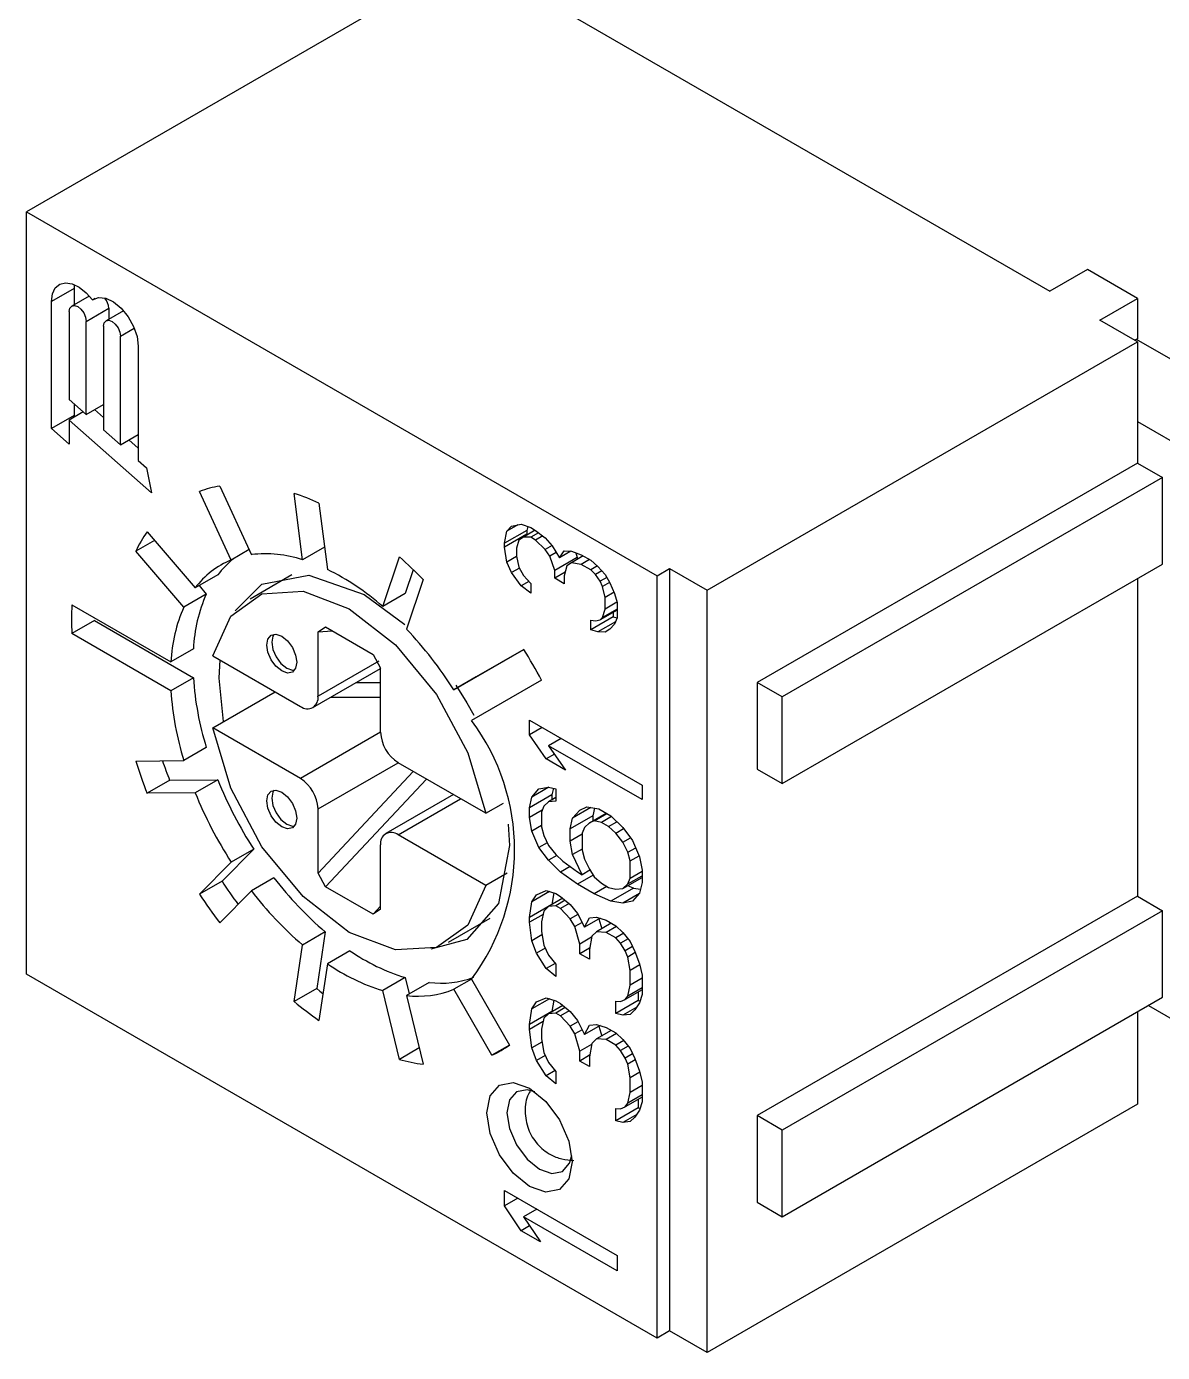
# Model space of a CAD drawing. Header units: millimetres. Extents: x 461 to 1302, y 117 to 711.
# Drawn here: x 934.64 to 950.95, y 306.52 to 325.57 of the extents above; entities that cross this region are included whole.
import ezdxf

# ---------------------------------------------------------------- set-up
doc = ezdxf.new("R2010")
doc.units = ezdxf.units.MM
doc.layers.get('0').update_dxf_attribs({"lineweight": 50})

msp = doc.modelspace()

# ---------------------------------------------------------------- linework, layer by layer
at = {"color": 7, "linetype": 'Continuous', "lineweight": 25}
for p, q in [((941.542, 326.887), (934.645, 322.905)), ((941.721, 326.161), (949.336, 321.765)), ((934.645, 322.905), (943.697, 317.679)), ((934.645, 311.954), (934.645, 322.905)), ((949.875, 322.076), (949.336, 321.765)), ((950.594, 321.661), (949.875, 322.076)), ((935.327, 321.806), (935.004, 321.619)), ((935.545, 321.696), (935.294, 321.551)), ((935.33, 321.861), (935.327, 321.806)), ((935.327, 321.806), (935.327, 321.57)), ((935.004, 319.794), (935.004, 321.619)), ((935.501, 321.332), (935.824, 321.519)), ((935.625, 321.66), (935.59, 321.64)), ((935.824, 321.519), (935.824, 321.361)), ((950.055, 321.35), (950.594, 321.661)), ((950.594, 321.661), (950.594, 321.08)), ((935.258, 321.473), (935.258, 320.211)), ((935.501, 319.995), (935.501, 321.332)), ((936.038, 321.484), (935.787, 321.339)), ((950.594, 321.039), (950.055, 321.35)), ((935.751, 321.261), (935.751, 319.773)), ((935.994, 319.558), (935.994, 321.121)), ((936.248, 320.974), (936.248, 319.333)), ((944.415, 317.472), (950.594, 321.039)), ((950.594, 321.08), (950.558, 321.06)), ((952.895, 319.737), (950.581, 321.073)), ((950.594, 321.039), (950.594, 319.297)), ((935.258, 320.211), (935.501, 319.995)), ((935.327, 319.981), (935.004, 319.794)), ((935.46, 320.032), (935.258, 319.915)), ((935.327, 320.149), (935.327, 319.981)), ((935.327, 319.981), (935.345, 319.965)), ((935.501, 319.995), (935.751, 320.14)), ((935.622, 320.066), (935.751, 319.951)), ((935.258, 319.569), (935.004, 319.794)), ((935.258, 319.915), (935.258, 319.569)), ((936.441, 318.867), (935.258, 319.915)), ((950.594, 319.892), (952.387, 318.857)), ((935.751, 319.773), (935.994, 319.558)), ((935.994, 319.558), (936.248, 319.705)), ((936.115, 319.628), (936.248, 319.51)), ((936.248, 319.333), (936.367, 319.228)), ((936.367, 319.228), (936.441, 318.867)), ((950.594, 319.297), (945.134, 316.145)), ((950.594, 319.297), (950.953, 319.089)), ((950.953, 319.089), (945.493, 315.937)), ((950.953, 317.845), (950.953, 319.089)), ((937.583, 317.904), (937.128, 318.89)), ((937.419, 318.966), (937.874, 317.98)), ((938.609, 317.907), (938.488, 318.86)), ((938.843, 318.72), (938.964, 317.768)), ((936.376, 318.307), (937.066, 317.503)), ((941.829, 318.33), (941.506, 318.144)), ((941.506, 318.144), (941.54, 318.318)), ((941.829, 318.275), (941.506, 318.088)), ((941.699, 318.41), (941.54, 318.318)), ((941.54, 318.318), (941.609, 318.389)), ((941.609, 318.389), (941.746, 318.42)), ((941.746, 318.42), (941.884, 318.369)), ((941.949, 318.331), (941.781, 318.234)), ((941.84, 318.385), (941.829, 318.33)), ((941.829, 318.33), (941.829, 318.275)), ((941.829, 318.275), (941.831, 318.263)), ((941.884, 318.369), (941.953, 318.329)), ((941.996, 318.295), (941.884, 318.23)), ((941.953, 318.329), (942.09, 318.222)), ((936.48, 318.186), (936.213, 318.032)), ((938.923, 318.089), (938.609, 317.907)), ((941.506, 318.088), (941.506, 318.144)), ((941.54, 317.874), (941.506, 318.088)), ((941.712, 318.191), (941.678, 318.072)), ((941.678, 318.072), (941.678, 317.961)), ((941.781, 318.234), (941.712, 318.191)), ((941.884, 318.23), (941.781, 318.234)), ((941.953, 318.19), (941.884, 318.23)), ((942.055, 318.249), (941.953, 318.19)), ((942.09, 318.056), (941.953, 318.19)), ((942.09, 318.222), (942.193, 318.107)), ((942.189, 318.112), (942.09, 318.056)), ((942.193, 318.107), (942.297, 317.936)), ((936.903, 317.228), (936.213, 318.032)), ((937.84, 318.053), (937.583, 317.904)), ((939.758, 317.237), (939.997, 317.949)), ((941.679, 317.955), (941.54, 317.874)), ((941.609, 317.724), (941.54, 317.874)), ((941.678, 317.961), (941.712, 317.803)), ((942.159, 317.96), (942.09, 318.056)), ((942.25, 318.013), (942.159, 317.96)), ((942.228, 317.754), (942.159, 317.96)), ((942.551, 317.941), (942.228, 317.754)), ((942.297, 317.936), (942.365, 318.035)), ((942.461, 318.032), (942.297, 317.936)), ((942.365, 318.035), (942.469, 318.031)), ((942.469, 318.031), (942.606, 317.98)), ((942.637, 317.962), (942.469, 317.865)), ((942.529, 318.009), (942.551, 317.941)), ((942.551, 317.941), (942.551, 317.913)), ((942.606, 317.98), (942.744, 317.9)), ((942.726, 317.91), (942.606, 317.841)), ((942.744, 317.9), (942.847, 317.813)), ((937.389, 317.69), (937.066, 317.503)), ((938.455, 317.689), (937.856, 317.343)), ((940.196, 317.765), (940.082, 317.424)), ((941.72, 317.788), (941.609, 317.724)), ((941.746, 317.534), (941.609, 317.724)), ((941.712, 317.803), (941.781, 317.68)), ((941.781, 317.68), (941.884, 317.565)), ((942.228, 317.644), (942.228, 317.754)), ((942.378, 317.731), (942.228, 317.644)), ((942.4, 317.821), (942.365, 317.675)), ((942.469, 317.865), (942.4, 317.821)), ((942.606, 317.841), (942.469, 317.865)), ((942.744, 317.762), (942.606, 317.841)), ((942.841, 317.818), (942.744, 317.762)), ((942.813, 317.694), (942.744, 317.762)), ((942.905, 317.748), (942.813, 317.694)), ((942.881, 317.599), (942.813, 317.694)), ((942.847, 317.813), (942.95, 317.698)), ((942.95, 317.698), (943.019, 317.575)), ((943.697, 317.679), (943.876, 317.783)), ((943.697, 306.729), (943.697, 317.679)), ((943.876, 317.783), (944.415, 317.472)), ((943.876, 317.783), (943.876, 306.832)), ((945.493, 314.693), (950.953, 317.845)), ((937.122, 317.536), (937.226, 317.415)), ((940.339, 317.623), (940.1, 316.912)), ((941.856, 317.597), (941.746, 317.534)), ((941.884, 317.426), (941.746, 317.534)), ((941.884, 317.565), (941.884, 317.426)), ((942.365, 317.564), (942.228, 317.644)), ((942.365, 317.675), (942.365, 317.564)), ((942.975, 317.653), (942.881, 317.599)), ((942.916, 317.524), (942.881, 317.599)), ((943.015, 317.581), (942.916, 317.524)), ((942.95, 317.365), (942.916, 317.524)), ((943.019, 317.575), (943.088, 317.424)), ((950.594, 317.638), (950.594, 313.075)), ((937.226, 317.415), (936.903, 317.228)), ((940.082, 317.424), (939.758, 317.237)), ((943.08, 317.44), (942.95, 317.365)), ((942.95, 317.199), (942.95, 317.365)), ((943.088, 317.424), (943.122, 317.294)), ((944.415, 306.521), (944.415, 317.472)), ((935.295, 317.262), (936.717, 316.441)), ((943.122, 317.184), (942.881, 317.045)), ((942.916, 317.08), (942.95, 317.199)), ((943.122, 317.199), (942.916, 317.08)), ((943.121, 317.298), (942.95, 317.199)), ((943.067, 317.152), (943.067, 317.089)), ((943.122, 317.294), (943.122, 317.072)), ((935.619, 317.033), (935.295, 316.847)), ((935.619, 317.033), (937.04, 316.213)), ((938.83, 316.87), (938.937, 316.943)), ((938.937, 316.943), (939.62, 316.549)), ((943.067, 317.089), (942.744, 316.902)), ((942.744, 317.041), (942.813, 317.029)), ((942.744, 316.902), (942.744, 317.041)), ((942.813, 317.029), (942.881, 317.045)), ((943.101, 317.017), (942.847, 316.87)), ((942.881, 317.045), (942.916, 317.08)), ((943.088, 316.981), (943.019, 316.91)), ((943.067, 317.089), (943.122, 317.072)), ((943.122, 317.072), (943.088, 316.981)), ((936.717, 316.026), (935.295, 316.847)), ((938.83, 315.947), (938.83, 316.87)), ((942.847, 316.87), (942.744, 316.902)), ((942.95, 316.866), (942.847, 316.87)), ((943.019, 316.91), (942.95, 316.866)), ((937.04, 316.628), (936.717, 316.441)), ((939.62, 316.549), (939.728, 316.351)), ((940.779, 316.039), (941.784, 316.619)), ((941.784, 316.619), (941.102, 316.226)), ((937.318, 316.53), (938.578, 315.802)), ((939.728, 315.429), (939.728, 316.351)), ((937.04, 316.213), (936.717, 316.026)), ((938.756, 315.784), (939.728, 316.345)), ((941.102, 316.226), (940.779, 316.039)), ((942.038, 316.179), (941.033, 315.599)), ((937.318, 315.493), (938.216, 316.011)), ((945.134, 316.145), (945.134, 314.9)), ((945.493, 315.937), (945.134, 316.145)), ((939.011, 315.932), (939.728, 315.932)), ((945.493, 314.693), (945.493, 315.937)), ((941.865, 315.605), (943.481, 314.672)), ((941.865, 315.395), (941.865, 315.605)), ((938.578, 314.765), (937.318, 315.493)), ((942.047, 315.5), (941.865, 315.395)), ((942.106, 315.046), (941.865, 315.395)), ((937.226, 315.211), (936.903, 315.025)), ((942.322, 315.341), (942.14, 315.236)), ((942.14, 315.236), (942.381, 314.887)), ((943.481, 314.462), (942.14, 315.236)), ((936.213, 315.017), (936.903, 315.025)), ((942.224, 315.115), (942.106, 315.046)), ((942.381, 314.887), (942.106, 315.046)), ((941.239, 314.266), (939.979, 314.993)), ((945.134, 314.9), (945.493, 314.693)), ((936.7, 314.74), (936.376, 314.553)), ((936.7, 314.74), (937.389, 314.747)), ((937.389, 314.747), (937.066, 314.561)), ((942.142, 314.641), (941.899, 314.5)), ((942.002, 314.616), (942.14, 314.641)), ((942.14, 314.641), (942.243, 314.617)), ((943.481, 314.672), (943.481, 314.462)), ((937.066, 314.561), (936.376, 314.553)), ((940.773, 314.535), (939.801, 313.974)), ((942.188, 314.532), (941.865, 314.345)), ((941.865, 314.345), (941.899, 314.5)), ((941.899, 314.5), (942.002, 314.616)), ((942.243, 314.491), (942.14, 314.432)), ((942.243, 314.442), (942.14, 314.432)), ((942.209, 314.625), (942.188, 314.532)), ((942.188, 314.532), (942.188, 314.459)), ((942.243, 314.617), (942.243, 314.442)), ((938.83, 313.407), (938.83, 314.329)), ((941.239, 314.266), (941.494, 314.413)), ((941.865, 314.205), (941.865, 314.345)), ((942.049, 314.312), (941.865, 314.205)), ((942.071, 314.366), (942.037, 314.281)), ((942.037, 314.281), (942.037, 314.071)), ((942.14, 314.432), (942.071, 314.366)), ((942.746, 314.349), (942.484, 314.198)), ((942.484, 314.198), (942.587, 314.313)), ((942.587, 314.313), (942.69, 314.359)), ((942.69, 314.359), (942.862, 314.33)), ((942.725, 314.129), (942.967, 314.269)), ((942.797, 314.341), (942.773, 314.229)), ((942.793, 314.159), (942.975, 314.264)), ((942.862, 314.33), (943.034, 314.23)), ((941.899, 314.01), (941.865, 314.205)), ((942.037, 314.09), (941.899, 314.01)), ((942.037, 314.071), (942.071, 313.946)), ((942.773, 314.229), (942.45, 314.043)), ((942.45, 314.043), (942.484, 314.198)), ((942.656, 314.064), (942.621, 313.979)), ((942.725, 314.129), (942.656, 314.064)), ((942.793, 314.159), (942.725, 314.129)), ((942.773, 314.229), (942.773, 314.157)), ((942.897, 314.135), (942.793, 314.159)), ((943.045, 314.22), (942.897, 314.135)), ((943, 314.075), (942.897, 314.135)), ((943, 314.075), (943.121, 314.145)), ((943.103, 313.981), (943, 314.075)), ((943.034, 314.23), (943.206, 314.061)), ((943.206, 314.061), (943.344, 313.877)), ((941.239, 313.229), (939.979, 313.956)), ((942.002, 313.776), (941.899, 314.01)), ((942.071, 313.946), (942.14, 313.802)), ((942.45, 313.868), (942.45, 314.043)), ((942.621, 313.967), (942.45, 313.868)), ((942.621, 313.979), (942.621, 313.734)), ((943.103, 313.981), (943.217, 314.046)), ((943.206, 313.851), (943.103, 313.981)), ((943.206, 313.851), (943.316, 313.914)), ((943.344, 313.877), (943.447, 313.642)), ((937.906, 313.749), (937.451, 313.289)), ((937.906, 313.749), (937.583, 313.563)), ((939.728, 312.889), (939.728, 313.811)), ((942.12, 313.844), (942.002, 313.776)), ((942.14, 313.592), (942.002, 313.776)), ((942.14, 313.802), (942.243, 313.672)), ((942.484, 313.673), (942.45, 313.868)), ((942.621, 313.752), (942.484, 313.673)), ((942.621, 313.734), (942.656, 313.609)), ((943.275, 313.706), (943.206, 313.851)), ((943.275, 313.706), (943.39, 313.772)), ((943.309, 313.581), (943.275, 313.706)), ((937.128, 313.102), (937.583, 313.563)), ((942.257, 313.659), (942.14, 313.592)), ((942.312, 313.422), (942.14, 313.592)), ((942.243, 313.672), (942.346, 313.577)), ((942.449, 313.501), (942.312, 313.422)), ((942.346, 313.577), (942.553, 313.423)), ((942.621, 313.384), (942.484, 313.673)), ((942.656, 313.609), (942.725, 313.464)), ((943.309, 313.581), (943.44, 313.657)), ((943.309, 313.336), (943.309, 313.581)), ((943.447, 313.642), (943.481, 313.447)), ((938.197, 313.338), (937.874, 313.151)), ((938.937, 313.21), (938.83, 313.407)), ((941.547, 313.406), (941.239, 313.229)), ((942.553, 313.248), (942.312, 313.422)), ((942.553, 313.423), (942.621, 313.384)), ((942.778, 313.378), (942.553, 313.248)), ((942.734, 313.449), (942.621, 313.384)), ((942.725, 313.464), (942.793, 313.354)), ((942.793, 313.354), (942.897, 313.26)), ((943.206, 313.186), (943.481, 313.345)), ((943.275, 313.251), (943.481, 313.37)), ((943.275, 313.251), (943.309, 313.336)), ((943.309, 313.336), (943.481, 313.436)), ((943.481, 313.447), (943.481, 313.272)), ((937.451, 313.289), (937.128, 313.102)), ((937.874, 313.151), (937.419, 312.691)), ((939.62, 312.816), (938.937, 313.21)), ((942.152, 313.141), (941.899, 312.996)), ((941.968, 313.096), (942.106, 313.156)), ((942.106, 313.156), (942.243, 313.112)), ((942.213, 313.122), (942.188, 312.957)), ((942.243, 313.112), (942.312, 313.072)), ((942.793, 313.109), (942.553, 313.248)), ((942.975, 313.214), (942.793, 313.109)), ((943.034, 313.005), (942.793, 313.109)), ((942.897, 313.26), (943, 313.2)), ((943, 313.2), (943.103, 313.176)), ((943.357, 313.192), (943.034, 313.005)), ((943.103, 313.176), (943.206, 313.186)), ((943.206, 313.186), (943.275, 313.251)), ((943.443, 313.113), (943.206, 312.976)), ((943.277, 313.227), (943.357, 313.192)), ((943.447, 313.117), (943.344, 313.002)), ((943.357, 313.192), (943.46, 313.175)), ((943.481, 313.272), (943.447, 313.117)), ((941.865, 312.77), (941.899, 312.996)), ((942.188, 312.957), (941.865, 312.77)), ((941.899, 312.996), (941.968, 313.096)), ((942.14, 312.927), (942.071, 312.861)), ((942.345, 313.045), (942.14, 312.927)), ((942.243, 312.937), (942.14, 312.927)), ((942.188, 312.957), (942.188, 312.954)), ((942.38, 313.016), (942.243, 312.937)), ((942.312, 312.897), (942.243, 312.937)), ((942.312, 313.072), (942.45, 312.958)), ((942.436, 312.969), (942.312, 312.897)), ((942.45, 312.958), (942.553, 312.828)), ((943.206, 312.976), (943.034, 313.005)), ((943.344, 313.002), (943.206, 312.976)), ((950.594, 313.075), (945.134, 309.923)), ((950.594, 313.075), (950.953, 312.867)), ((939.728, 312.889), (939.62, 312.816)), ((940.701, 312.415), (941.3, 312.761)), ((942.061, 312.813), (941.865, 312.7)), ((941.865, 312.7), (941.865, 312.77)), ((942.071, 312.861), (942.037, 312.706)), ((942.45, 312.748), (942.312, 312.897)), ((942.561, 312.812), (942.45, 312.748)), ((942.518, 312.638), (942.45, 312.748)), ((942.553, 312.828), (942.656, 312.629)), ((942.656, 312.629), (942.725, 312.764)), ((942.879, 312.758), (942.656, 312.629)), ((942.725, 312.764), (942.828, 312.774)), ((942.828, 312.774), (942.965, 312.73)), ((942.863, 312.748), (942.902, 312.607)), ((942.965, 312.73), (943.103, 312.651)), ((950.953, 312.867), (945.493, 309.715)), ((950.953, 311.623), (950.953, 312.867)), ((938.933, 312.561), (938.609, 312.374)), ((938.933, 312.561), (938.812, 311.748)), ((941.899, 312.436), (941.865, 312.7)), ((942.037, 312.706), (942.037, 312.566)), ((942.037, 312.566), (942.071, 312.371)), ((942.62, 312.697), (942.518, 312.638)), ((942.587, 312.388), (942.518, 312.638)), ((942.828, 312.564), (942.759, 312.499)), ((943.04, 312.687), (942.828, 312.564)), ((942.965, 312.555), (942.828, 312.564)), ((943.114, 312.641), (942.965, 312.555)), ((943.103, 312.476), (942.965, 312.555)), ((943.103, 312.651), (943.206, 312.556)), ((943.218, 312.542), (943.103, 312.476)), ((943.206, 312.556), (943.309, 312.426)), ((938.488, 311.562), (938.609, 312.374)), ((942.045, 312.52), (941.899, 312.436)), ((941.968, 312.256), (941.899, 312.436)), ((942.071, 312.371), (942.14, 312.227)), ((942.757, 312.486), (942.587, 312.388)), ((942.587, 312.248), (942.587, 312.388)), ((942.759, 312.499), (942.725, 312.309)), ((943.172, 312.401), (943.103, 312.476)), ((943.28, 312.463), (943.172, 312.401)), ((943.241, 312.291), (943.172, 312.401)), ((943.345, 312.351), (943.241, 312.291)), ((943.309, 312.426), (943.378, 312.282)), ((939.288, 312.291), (938.964, 312.105)), ((942.092, 312.327), (941.968, 312.256)), ((942.106, 312.036), (941.968, 312.256)), ((942.14, 312.227), (942.243, 312.097)), ((942.728, 312.33), (942.587, 312.248)), ((942.725, 312.169), (942.587, 312.248)), ((942.725, 312.309), (942.725, 312.169)), ((943.275, 312.201), (943.241, 312.291)), ((943.385, 312.265), (943.275, 312.201)), ((943.309, 312.006), (943.275, 312.201)), ((943.378, 312.282), (943.447, 312.102)), ((938.964, 312.105), (938.843, 311.292)), ((942.233, 312.11), (942.106, 312.036)), ((942.243, 311.922), (942.106, 312.036)), ((942.243, 312.097), (942.243, 311.922)), ((943.45, 312.088), (943.309, 312.006)), ((943.309, 311.797), (943.309, 312.006)), ((943.447, 312.102), (943.481, 311.942)), ((943.697, 306.729), (934.645, 311.954)), ((940.082, 311.905), (939.758, 311.719)), ((940.082, 311.905), (940.138, 311.672)), ((940.423, 311.836), (940.1, 311.65)), ((941.033, 311.885), (940.779, 311.738)), ((941.033, 311.885), (941.58, 310.937)), ((943.275, 311.641), (943.309, 311.797)), ((943.481, 311.896), (943.309, 311.797)), ((943.481, 311.942), (943.481, 311.662)), ((938.812, 311.748), (938.488, 311.562)), ((939.997, 310.731), (939.758, 311.719)), ((940.1, 311.65), (940.339, 310.662)), ((941.326, 310.79), (940.779, 311.738)), ((942.152, 311.601), (941.899, 311.456)), ((941.968, 311.556), (942.106, 311.616)), ((942.106, 311.616), (942.243, 311.572)), ((943.172, 311.561), (943.241, 311.591)), ((943.481, 311.73), (943.241, 311.591)), ((943.241, 311.591), (943.275, 311.641)), ((943.481, 311.76), (943.275, 311.641)), ((943.426, 311.698), (943.426, 311.577)), ((943.481, 311.662), (943.447, 311.542)), ((945.493, 308.471), (950.953, 311.623)), ((941.865, 311.23), (941.899, 311.456)), ((942.188, 311.417), (941.865, 311.23)), ((941.899, 311.456), (941.968, 311.556)), ((942.345, 311.505), (942.14, 311.387)), ((942.243, 311.397), (942.14, 311.387)), ((942.213, 311.582), (942.188, 311.417)), ((942.188, 311.417), (942.188, 311.414)), ((942.243, 311.572), (942.312, 311.532)), ((942.38, 311.476), (942.243, 311.397)), ((942.312, 311.357), (942.243, 311.397)), ((942.312, 311.532), (942.45, 311.418)), ((942.436, 311.429), (942.312, 311.357)), ((942.45, 311.418), (942.553, 311.288)), ((943.426, 311.577), (943.103, 311.391)), ((943.103, 311.566), (943.172, 311.561)), ((943.103, 311.391), (943.103, 311.566)), ((943.405, 311.481), (943.206, 311.366)), ((943.378, 311.442), (943.309, 311.377)), ((943.447, 311.542), (943.378, 311.442)), ((943.426, 311.577), (943.455, 311.57)), ((950.594, 311.415), (950.594, 310.088)), ((950.75, 311.506), (951.557, 311.04)), ((942.061, 311.273), (941.865, 311.16)), ((941.865, 311.16), (941.865, 311.23)), ((942.071, 311.321), (942.037, 311.166)), ((942.14, 311.387), (942.071, 311.321)), ((942.45, 311.208), (942.312, 311.357)), ((942.561, 311.272), (942.45, 311.208)), ((942.518, 311.098), (942.45, 311.208)), ((942.553, 311.288), (942.656, 311.089)), ((942.656, 311.089), (942.725, 311.224)), ((942.879, 311.218), (942.656, 311.089)), ((942.725, 311.224), (942.828, 311.234)), ((942.828, 311.234), (942.965, 311.19)), ((942.863, 311.208), (942.902, 311.067)), ((943.206, 311.366), (943.103, 311.391)), ((943.309, 311.377), (943.206, 311.366)), ((941.899, 310.896), (941.865, 311.16)), ((942.037, 311.166), (942.037, 311.026)), ((942.037, 311.026), (942.071, 310.831)), ((942.62, 311.157), (942.518, 311.098)), ((942.587, 310.848), (942.518, 311.098)), ((942.828, 311.025), (942.759, 310.959)), ((943.04, 311.147), (942.828, 311.025)), ((942.965, 311.015), (942.828, 311.025)), ((942.965, 311.19), (943.103, 311.111)), ((943.114, 311.101), (942.965, 311.015)), ((943.103, 310.936), (942.965, 311.015)), ((943.103, 311.111), (943.206, 311.016)), ((943.206, 311.016), (943.309, 310.887)), ((940.283, 310.895), (939.997, 310.731)), ((941.58, 310.937), (941.326, 310.79)), ((942.045, 310.98), (941.899, 310.896)), ((941.968, 310.716), (941.899, 310.896)), ((942.071, 310.831), (942.14, 310.687)), ((942.757, 310.946), (942.587, 310.848)), ((942.587, 310.708), (942.587, 310.848)), ((942.759, 310.959), (942.725, 310.769)), ((943.218, 311.002), (943.103, 310.936)), ((943.172, 310.861), (943.103, 310.936)), ((943.28, 310.923), (943.172, 310.861)), ((943.241, 310.751), (943.172, 310.861)), ((943.309, 310.887), (943.378, 310.742)), ((942.092, 310.787), (941.968, 310.716)), ((942.106, 310.496), (941.968, 310.716)), ((942.14, 310.687), (942.243, 310.557)), ((942.728, 310.79), (942.587, 310.708)), ((942.725, 310.629), (942.587, 310.708)), ((942.725, 310.769), (942.725, 310.629)), ((943.345, 310.812), (943.241, 310.751)), ((943.275, 310.661), (943.241, 310.751)), ((943.385, 310.725), (943.275, 310.661)), ((943.309, 310.467), (943.275, 310.661)), ((943.378, 310.742), (943.447, 310.562)), ((942.233, 310.57), (942.106, 310.496)), ((942.243, 310.382), (942.106, 310.496)), ((942.243, 310.557), (942.243, 310.382)), ((943.45, 310.548), (943.309, 310.467)), ((943.309, 310.257), (943.309, 310.467)), ((943.447, 310.562), (943.481, 310.402)), ((943.275, 310.101), (943.309, 310.257)), ((943.481, 310.356), (943.309, 310.257)), ((943.481, 310.402), (943.481, 310.122)), ((943.481, 310.19), (943.241, 310.051)), ((943.241, 310.051), (943.275, 310.101)), ((943.481, 310.221), (943.275, 310.101)), ((943.426, 310.158), (943.426, 310.037)), ((943.481, 310.122), (943.447, 310.002)), ((950.594, 310.088), (944.415, 306.521)), ((943.426, 310.037), (943.103, 309.851)), ((943.103, 310.026), (943.172, 310.021)), ((943.103, 309.851), (943.103, 310.026)), ((943.172, 310.021), (943.241, 310.051)), ((943.405, 309.941), (943.206, 309.826)), ((943.378, 309.902), (943.309, 309.837)), ((943.447, 310.002), (943.378, 309.902)), ((943.426, 310.037), (943.455, 310.03)), ((945.134, 309.923), (945.134, 308.678)), ((945.493, 309.715), (945.134, 309.923)), ((943.206, 309.826), (943.103, 309.851)), ((943.309, 309.837), (943.206, 309.826)), ((945.493, 308.471), (945.493, 309.715)), ((941.506, 308.847), (943.122, 307.914)), ((941.506, 308.628), (941.506, 308.847)), ((941.696, 308.738), (941.506, 308.628)), ((941.746, 308.269), (941.506, 308.628)), ((941.971, 308.579), (941.781, 308.469)), ((945.134, 308.678), (945.493, 308.471)), ((941.781, 308.469), (942.022, 308.111)), ((943.122, 307.695), (941.781, 308.469)), ((941.868, 308.34), (941.746, 308.269)), ((942.022, 308.111), (941.746, 308.269)), ((943.122, 307.914), (943.122, 307.695)), ((943.876, 306.832), (943.697, 306.729)), ((944.415, 306.521), (943.876, 306.832))]:
    msp.add_line(p, q, dxfattribs=at)
at = {"color": 8, "linetype": 'Continuous', "lineweight": 25}
for p, q in [((935.994, 321.121), (936.192, 321.235)), ((938.83, 316.87), (939.033, 316.887)), ((939.703, 316.451), (938.83, 315.947)), ((939.379, 316.144), (939.728, 316.144)), ((939.728, 315.429), (938.578, 314.765)), ((938.83, 314.329), (939.979, 314.993)), ((940.197, 314.867), (938.83, 313.407)), ((940.387, 314.757), (938.937, 313.21)), ((939.979, 313.956), (940.877, 314.475)), ((939.62, 312.816), (939.728, 312.931))]:
    msp.add_line(p, q, dxfattribs=at)
at = {"color": 7, "linetype": 'Continuous', "lineweight": 25, "flags": 128}
for points in [[(935.004, 321.619), (935.018, 321.727), (935.058, 321.812), (935.121, 321.866), (935.204, 321.887), (935.299, 321.873), (935.4, 321.824), (935.5, 321.744), (935.59, 321.64)], [(935.258, 321.473), (935.267, 321.521), (935.294, 321.551), (935.333, 321.559), (935.38, 321.543), (935.426, 321.505), (935.465, 321.452), (935.492, 321.391), (935.501, 321.332)], [(935.59, 321.64), (935.677, 321.674), (935.782, 321.664), (935.894, 321.611), (936.005, 321.52), (936.104, 321.399), (936.182, 321.259), (936.231, 321.113), (936.248, 320.974)], [(935.751, 321.261), (935.761, 321.309), (935.787, 321.339), (935.826, 321.347), (935.873, 321.331), (935.919, 321.293), (935.958, 321.24), (935.985, 321.179), (935.994, 321.121)], [(937.642, 317.175), (938.021, 317.555), (938.697, 317.687), (939.494, 317.409), (940.075, 316.978)], [(937.318, 316.53), (937.576, 317.099), (938.025, 317.419), (938.614, 317.455), (939.279, 317.202), (939.943, 316.688), (940.532, 315.972), (940.981, 315.133), (941.239, 314.266)], [(938.309, 316.808), (938.391, 316.741), (938.461, 316.647), (938.508, 316.539), (938.524, 316.435), (938.508, 316.349), (938.461, 316.295), (938.391, 316.281), (938.309, 316.31), (938.226, 316.377), (938.156, 316.471), (938.11, 316.579), (938.093, 316.683), (938.11, 316.769), (938.156, 316.823), (938.226, 316.837), (938.309, 316.808)], [(938.196, 316.836), (938.181, 316.811), (938.165, 316.725), (938.181, 316.62), (938.228, 316.512), (938.298, 316.418), (938.381, 316.352), (938.463, 316.323), (938.493, 316.323)], [(937.474, 315.583), (937.411, 316.206), (937.424, 316.468)], [(940.81, 316.108), (940.967, 315.854), (941.066, 315.676)], [(941.239, 313.229), (940.981, 312.659), (940.532, 312.339), (939.943, 312.303), (939.279, 312.556), (938.614, 313.07), (938.025, 313.786), (937.576, 314.625), (937.318, 315.493)], [(938.309, 314.07), (938.226, 314.137), (938.156, 314.231), (938.11, 314.339), (938.093, 314.443), (938.11, 314.529), (938.156, 314.583), (938.226, 314.597), (938.309, 314.568), (938.391, 314.501), (938.461, 314.407), (938.508, 314.299), (938.524, 314.195), (938.508, 314.109), (938.461, 314.055), (938.391, 314.042), (938.309, 314.07)], [(938.196, 314.596), (938.181, 314.571), (938.165, 314.485), (938.181, 314.38), (938.228, 314.273), (938.298, 314.178), (938.381, 314.112)], [(938.381, 314.112), (938.463, 314.083), (938.493, 314.083)], [(941.561, 314.111), (941.577, 313.801), (941.419, 312.972), (940.967, 312.452), (940.448, 312.314)], [(938.812, 311.748), (938.856, 311.712), (938.9, 311.677), (938.9, 311.676)], [(941.865, 308.906), (941.631, 309.095), (941.433, 309.362), (941.301, 309.667), (941.254, 309.964), (941.301, 310.207), (941.433, 310.359), (941.631, 310.398), (941.865, 310.317), (942.099, 310.128), (942.297, 309.861), (942.429, 309.556), (942.476, 309.259), (942.429, 309.016), (942.297, 308.864), (942.099, 308.825), (941.865, 308.906)], [(941.942, 310.267), (941.83, 310.296), (941.678, 310.266), (941.577, 310.15), (941.542, 309.964), (941.577, 309.737), (941.678, 309.504), (941.83, 309.299), (942.009, 309.155), (942.187, 309.093), (942.339, 309.122), (942.44, 309.239), (942.471, 309.35)]]:
    msp.add_lwpolyline(points, dxfattribs=at)
at = {"color": 7, "linetype": 'Continuous', "lineweight": 25}
for centre, radius, start, end in [((935.56, 321.506), 0.265, 2.8105, 37.4204), ((937.687, 317.349), 1.639, 99.4095, 109.9253), ((937.437, 315.674), 3.355, 65.2172, 71.7347), ((937.996, 317.162), 1.984, 144.7453, 154.0014), ((938.031, 316.792), 1.199, 111.9306, 143.6032), ((938.395, 316.939), 1.255, 128.446, 143.2637), ((938.077, 316.28), 1.713, 71.8794, 96.8155), ((935.799, 313.199), 6.339, 44.2621, 48.5274), ((937.346, 314.486), 3.659, 48.7522, 63.7495), ((939.268, 316.517), 2.231, 156.2635, 177.1512), ((940.463, 317.054), 5.172, 177.7018, 182.2982), ((938.945, 316.33), 2.231, 156.2635, 177.1512), ((935.984, 313.008), 5.673, 32.2989, 43.4848), ((933.693, 311.655), 9.493, 28.4661, 31.5325), ((941.468, 316.517), 4.439, 183.9261, 197.1052), ((941.145, 316.33), 4.439, 183.9261, 197.1052), ((938.676, 315.922), 0.155, 230.7994, 9.2155), ((938.55, 313.742), 3.101, 323.2092, 36.7908), ((940.273, 315.454), 0.546, 182.605, 237.395), ((943.055, 317.162), 7.171, 197.4102, 201.3389), ((943.484, 317.388), 7.283, 198.9653, 201.3229), ((942.914, 316.978), 5.958, 201.9855, 212.8113), ((938.284, 314.305), 0.546, 2.6051, 57.3935), ((942.591, 316.791), 5.958, 201.9855, 212.8113), ((939.881, 313.836), 0.155, 50.7957, 189.215), ((942.277, 316.466), 5.141, 217.4768, 229.4236), ((943.919, 317.547), 7.743, 213.3582, 216.3476), ((941.953, 316.279), 5.141, 217.4768, 229.4236), ((943.576, 317.347), 7.719, 213.355, 217.0953), ((940.937, 314.672), 2.896, 235.2932, 252.83), ((940.613, 314.486), 2.896, 235.2932, 252.83), ((940.592, 313.204), 1.378, 262.9849, 290.0828), ((940.268, 313.007), 1.368, 262.9338, 291.9205), ((941.898, 315.679), 5.346, 230.3697, 235.1476), ((940.693, 312.18), 1.527, 294.4947, 305.5161), ((940.674, 313.198), 2.559, 254.6702, 262.4811)]:
    msp.add_arc(centre, radius, start, end, dxfattribs=at)
msp.add_open_spline([(941.889, 310.299), (941.875, 310.277), (941.817, 310.185), (941.791, 309.982), (941.833, 309.728), (941.967, 309.508), (942.143, 309.368), (942.328, 309.292), (942.445, 309.284), (942.504, 309.279)], degree=3, knots=[0, 0, 0, 0, 0.053263, 0.228059, 0.412227, 0.586667, 0.753793, 0.876804, 1, 1, 1, 1], dxfattribs=at)

doc.saveas('drawing.dxf')
